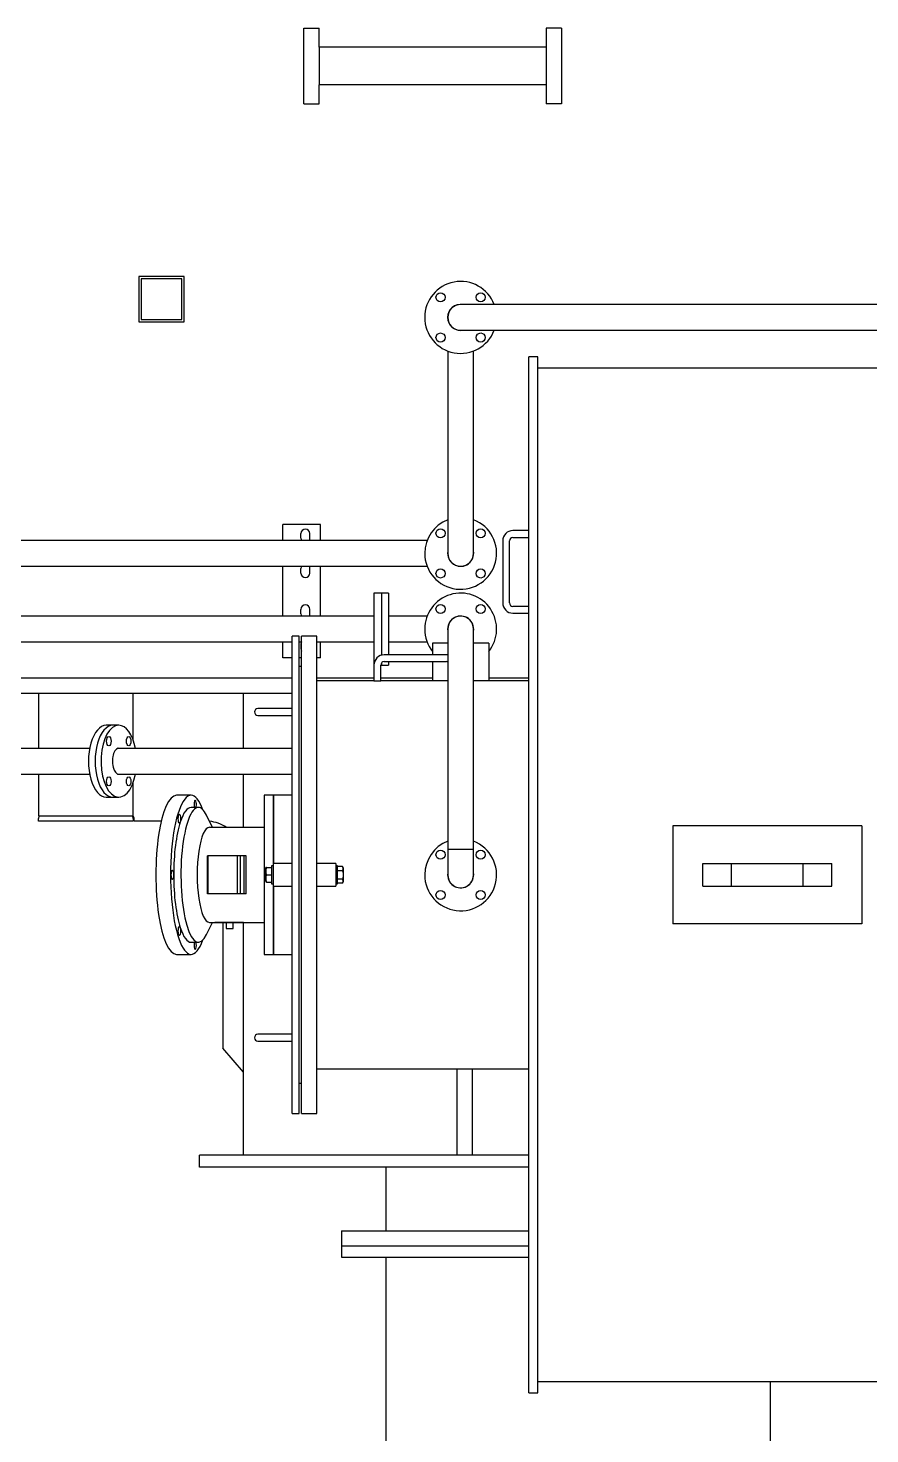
# Model space of a CAD drawing. Header units: millimetres. Extents: x 89978 to 501025, y -351975 to 837171.
# Drawn here: x 138777 to 139889, y -213824 to -211968 of the extents above; entities that cross this region are included whole.
import ezdxf

# ---------------------------------------------------------------- set-up
doc = ezdxf.new("R2010")
doc.units = ezdxf.units.MM
doc.header["$LTSCALE"] = 150
doc.layers.add('------00 Switch Gear_154kV', color=4, linetype='Continuous')

# ---------------------------------------------------------------- blocks, each defined once
blk = doc.blocks.new('X-1F-PLAN$0$top tr')
at = {"layer": '------00 Switch Gear_154kV', "linetype": 'Continuous'}
for p, q in [((322122, 116222.9), (322122, 116096.9)), ((322630, 115932.9), (322630, 116222.9)), ((322429, 116096.9), (321537.9, 116096.9)), ((322429, 116111.9), (322429, 114743.9)), ((322441, 116111.9), (322429, 116111.9)), ((322441, 116111.9), (322441, 114743.9)), ((322688.5, 115932.9), (322441, 115932.9)), ((322688.5, 115917.9), (322688.5, 115932.9)), ((322688.5, 115917.9), (322441, 115917.9)), ((322688.5, 115917.9), (322441, 115917.9)), ((322688.5, 115897.9), (322688.5, 115917.9)), ((322688.5, 115897.9), (322441, 115897.9)), ((322630, 115813.9), (322630, 115897.9)), ((322441, 115813.9), (322876, 115813.9)), ((322876, 115813.9), (322876, 115797.9)), ((322441, 115797.9), (322876, 115797.9)), ((322516, 115683.9), (322516, 115797.9)), ((322536, 115683.9), (322536, 115797.9)), ((322818, 115797.9), (322818, 115490.7)), ((322721, 115742.9), (322721, 115112.9)), ((322741, 115742.9), (322721, 115742.9)), ((322741, 115742.9), (322741, 115112.9)), ((322744.4, 115742.9), (322744.4, 115112.9)), ((322753.4, 115742.9), (322744.4, 115742.9)), ((322753.4, 115742.9), (322753.4, 115112.9)), ((322744.4, 115702.9), (322741, 115702.9)), ((322818, 115688.6), (322845.1, 115656.6)), ((322721, 115683.9), (322441, 115683.9)), ((322845.1, 115490.9), (322845.1, 115656.6)), ((322794.4, 115647.4), (322753.4, 115647.4)), ((322753.4, 115638.4), (322794.4, 115638.4)), ((322798.9, 115647.4), (322794.4, 115647.4)), ((322794.4, 115638.4), (322798.9, 115638.4)), ((322778.4, 115532.9), (322753.4, 115532.9)), ((322778.4, 115532.9), (322778.4, 115442.9)), ((322778.4, 115442.9), (322778.4, 115532.9)), ((322790.4, 115532.9), (322778.4, 115532.9)), ((322790.4, 115322.9), (322790.4, 115532.9)), ((322906.4, 115532.9), (322887, 115532.9)), ((322866.7, 115506.8), (322858.8, 115490.7)), ((322887, 115516.9), (322877.4, 115516.9)), ((322001, 115363), (322001, 115492.8)), ((322001, 115492.8), (322251, 115492.8)), ((322251, 115363), (322251, 115492.8)), ((322862.8, 115490.7), (322790.4, 115490.7)), ((322818, 115490.9), (322835.5, 115490.9)), ((322840.5, 115498.9), (322831.5, 115498.9)), ((322831.5, 115498.9), (322831.5, 115490.9)), ((322835.5, 115490.9), (322855.5, 115490.9)), ((322840.5, 115490.9), (322840.5, 115498.9)), ((322855.5, 115490.9), (322855.5, 115490.7)), ((322814.5, 115452.9), (322817.1, 115452.9)), ((322814.5, 115452.9), (322814.5, 115402.9)), ((322817.1, 115452.9), (322821.9, 115452.9)), ((322817.1, 115452.9), (322817.1, 115402.9)), ((322821.9, 115452.9), (322825.8, 115452.9)), ((322821.9, 115452.9), (322821.9, 115402.9)), ((322825.8, 115452.9), (322864.4, 115452.9)), ((322825.8, 115452.9), (322825.8, 115402.9)), ((322864.4, 115452.9), (322865.4, 115452.9)), ((322864.4, 115452.9), (322864.4, 115402.9)), ((322865.4, 115452.9), (322865.4, 115402.9)), ((322078.5, 115442.9), (322041, 115442.9)), ((322041, 115442.9), (322041, 115412.9)), ((322173.5, 115442.9), (322078.5, 115442.9)), ((322078.5, 115442.9), (322078.5, 115412.9)), ((322211, 115442.9), (322173.5, 115442.9)), ((322173.5, 115442.9), (322173.5, 115412.9)), ((322211, 115442.9), (322211, 115412.9)), ((322686.9, 115438.9), (322685.7, 115436.9)), ((322685.7, 115436.9), (322685.7, 115418.9)), ((322686.9, 115438.9), (322693.7, 115438.9)), ((322686.9, 115433.4), (322693.7, 115433.4)), ((322693.7, 115439.9), (322693.7, 115415.9)), ((322696, 115439.9), (322693.7, 115439.9)), ((322696, 115412.9), (322696, 115442.9)), ((322721, 115442.9), (322696, 115442.9)), ((322778.4, 115442.9), (322753.4, 115442.9)), ((322778.4, 115442.9), (322778.4, 115412.9)), ((322780.7, 115439.9), (322778.4, 115439.9)), ((322780.7, 115415.9), (322780.7, 115439.9)), ((322787.6, 115437.4), (322780.7, 115437.4)), ((322787.6, 115437.4), (322788.5, 115437.4)), ((322788.7, 115418.9), (322788.7, 115436.9)), ((322078.5, 115412.9), (322041, 115412.9)), ((322173.5, 115412.9), (322078.5, 115412.9)), ((322211, 115412.9), (322173.5, 115412.9)), ((322514, 115427.9), (322514, 115393.9)), ((322548, 115393.9), (322548, 115427.9)), ((322685.7, 115418.9), (322686.9, 115417)), ((322686.9, 115422.5), (322693.7, 115422.5)), ((322686.9, 115417), (322693.7, 115417)), ((322693.7, 115415.9), (322696, 115415.9)), ((322696, 115412.9), (322721, 115412.9)), ((322753.4, 115412.9), (322778.4, 115412.9)), ((322778.4, 115415.9), (322780.7, 115415.9)), ((322778.4, 115412.9), (322778.4, 115322.9)), ((322778.4, 115322.9), (322778.4, 115412.9)), ((322787.6, 115427.9), (322780.7, 115427.9)), ((322787.6, 115418.4), (322780.7, 115418.4)), ((322787.6, 115418.4), (322788.4, 115418.4)), ((322788.5, 115418.4), (322788.7, 115418.9)), ((322548, 115393.9), (322514, 115393.9)), ((322548, 115393.9), (322514, 115393.9)), ((322514, 115393.9), (322514, 115310.7)), ((322548, 115310.7), (322548, 115393.9)), ((322814.5, 115402.9), (322817.1, 115402.9)), ((322817.1, 115402.9), (322821.9, 115402.9)), ((322821.9, 115402.9), (322825.8, 115402.9)), ((322825.8, 115402.9), (322864.4, 115402.9)), ((322864.4, 115402.9), (322865.4, 115402.9)), ((322001, 115363), (322251, 115363)), ((322790.4, 115365.2), (322862.8, 115365.2)), ((322818, 115365.2), (322818, 115294.9)), ((322858.8, 115365.2), (322866.7, 115349.1)), ((322926.4, 115356.9), (322962.3, 115356.9)), ((322962.3, 115356.9), (322962.3, 115353.8)), ((322963.5, 115356.9), (323088.5, 115356.9)), ((322963.5, 115353.7), (322963.5, 115356.9)), ((323088.5, 115356.9), (323088.5, 115353.7)), ((322877.4, 115338.9), (322887, 115338.9)), ((323088.5, 115349.9), (322963.5, 115349.9)), ((322963.5, 115349.9), (322963.5, 115306.1)), ((323088.5, 115294.9), (323088.5, 115349.9)), ((322753.4, 115322.9), (322778.4, 115322.9)), ((322778.4, 115322.9), (322790.4, 115322.9)), ((322887, 115322.9), (322906.4, 115322.9)), ((322990.3, 115325.4), (322982.5, 115325.4)), ((322999, 115325.4), (322990.3, 115325.4)), ((322514, 115310.7), (322514, 115283.3)), ((322548, 115283.3), (322548, 115310.7)), ((322514, 115283.3), (322514, 115110)), ((322548, 115110), (322548, 115283.3)), ((322984, 115294.9), (322753.4, 115294.9)), ((323370.1, 115294.9), (323021, 115294.9)), ((322753.4, 115260.9), (322984, 115260.9)), ((322818, 115260.9), (322818, 115187.9)), ((322963.5, 115249.8), (322963.5, 115187.9)), ((323021, 115260.9), (323370.1, 115260.9)), ((323088.5, 115187.9), (323088.5, 115260.9)), ((322982.5, 115230.4), (322990.3, 115230.4)), ((322990.3, 115230.4), (322999, 115230.4)), ((322794.4, 115217.4), (322753.4, 115217.4)), ((322753.4, 115208.4), (322794.4, 115208.4)), ((322798.9, 115217.4), (322794.4, 115217.4)), ((322794.4, 115208.4), (322798.9, 115208.4)), ((323229, 115187.9), (322753.4, 115187.9)), ((322441, 115171.9), (322514, 115171.9)), ((322494, 115121.9), (322494, 115171.9)), ((322494, 115171.9), (322514, 115171.9)), ((322548, 115171.9), (322636.5, 115171.9)), ((322548, 115171.9), (322568, 115171.9)), ((322568, 115146.4), (322568, 115171.9)), ((322645.5, 115171.9), (322636.5, 115171.9)), ((322636.5, 115171.9), (322636.5, 115150.9)), ((322645.5, 115171.9), (322721, 115171.9)), ((322645.5, 115150.9), (322645.5, 115171.9)), ((322494, 115167.9), (322441, 115167.9)), ((322636.5, 115167.9), (322568, 115167.9)), ((322626.5, 115146.4), (322626.5, 115150.9)), ((322635.5, 115150.9), (322626.5, 115150.9)), ((322635.5, 115148.1), (322635.5, 115150.9)), ((322635.5, 115148.1), (322635.5, 115150.9)), ((322636.5, 115150.9), (322635.5, 115150.9)), ((322721, 115167.9), (322645.5, 115167.9)), ((322645.5, 115055.9), (322645.5, 115150.9)), ((322741, 115152.9), (322744.4, 115152.9)), ((323229, 115167.9), (322753.4, 115167.9)), ((322632, 115146.4), (322550, 115146.4)), ((322550, 115137.4), (322632, 115137.4)), ((322568, 115121.9), (322568, 115137.4)), ((322626.5, 115055.9), (322626.5, 115137.4)), ((322635.5, 115055.9), (322635.5, 115137.9)), ((322635.5, 115055.9), (322635.5, 115137.9)), ((322716, 115141.4), (322721, 115141.4)), ((322716, 115141.4), (322716, 115120.4)), ((322741, 115141.4), (322744.4, 115141.4)), ((322753.4, 115141.4), (322759, 115141.4)), ((322759, 115141.4), (322766, 115141.4)), ((322766, 115141.4), (322766, 115120.4)), ((322494, 115121.9), (322514, 115121.9)), ((322548, 115121.9), (322568, 115121.9)), ((322626.5, 115120.4), (322575.4, 115120.4)), ((322721, 115120.4), (322645.5, 115120.4)), ((322721, 115112.9), (322741, 115112.9)), ((322744.4, 115120.4), (322741, 115120.4)), ((322742, 115123.4), (322742, 115129.4)), ((322744.4, 115112.9), (322753.4, 115112.9)), ((323212, 115120.4), (322753.4, 115120.4)), ((322514, 115110), (322514, 115103.4)), ((322548, 115103.4), (322548, 115110)), ((322462, 115082.4), (322441, 115082.4)), ((322531, 115086.4), (322534, 115086.4)), ((322575.4, 115086.4), (322626.5, 115086.4)), ((322645.5, 115086.4), (323212, 115086.4)), ((322716, 115086.4), (322716, 115020.4)), ((322730, 115083.4), (322730, 115077.4)), ((322742, 115083.4), (322742, 115077.4)), ((322766, 115086.4), (322766, 115020.4)), ((322441, 115073.4), (322462, 115073.4)), ((322466.5, 115068.9), (322466.5, 114986.9)), ((322475.5, 114986.9), (322475.5, 115068.9)), ((322626.5, 115055.9), (322635.5, 115055.9)), ((322635.5, 115055.9), (322645.5, 115055.9)), ((322534, 115020.4), (322531, 115020.4)), ((323291.5, 115020.4), (322575.4, 115020.4)), ((322730, 115029.4), (322730, 115023.4)), ((322742, 115029.4), (322742, 115023.4)), ((322514, 115003.4), (322514, 114991.9)), ((322548, 114991.9), (322548, 115003.4)), ((322514, 114991.9), (322514, 114736.3)), ((322548, 114736.3), (322548, 114991.9)), ((322575.4, 114986.4), (323291.5, 114986.4)), ((322716, 114986.4), (322716, 114965.4)), ((322730, 114983.4), (322730, 114977.4)), ((322742, 114983.4), (322742, 114977.4)), ((322766, 114986.4), (322766, 114965.4)), ((322462, 114982.4), (322441, 114982.4)), ((322441, 114973.4), (322462, 114973.4)), ((322716, 114965.4), (322759, 114965.4)), ((322759, 114965.4), (322766, 114965.4)), ((321386, 114758.9), (322429, 114758.9)), ((322429, 114743.9), (322441, 114743.9)), ((322497, 114708.9), (321926, 114708.9)), ((322531, 114708.9), (322497, 114708.9)), ((322548, 114691.9), (322548, 114694.9)), ((322956, 114697.9), (322896, 114697.9)), ((322896, 114697.9), (322896, 114637.9)), ((322899.2, 114694.7), (322899.2, 114641.1)), ((322952.8, 114694.7), (322899.2, 114694.7)), ((322952.8, 114641.1), (322952.8, 114694.7)), ((322956, 114637.9), (322956, 114697.9)), ((321485, 114674.9), (322497, 114674.9)), ((322497, 114674.9), (322531, 114674.9)), ((322896, 114637.9), (322956, 114637.9)), ((322899.2, 114641.1), (322952.8, 114641.1)), ((322398, 114409.9), (322418, 114409.9)), ((322398, 114309.9), (322398, 114409.9)), ((322418, 114384.9), (322418, 114409.9)), ((322718, 114409.9), (322718, 114384.9)), ((322738, 114409.9), (322718, 114409.9)), ((322738, 114409.9), (322738, 114309.9)), ((322418, 114384.9), (322455.4, 114384.9)), ((322418, 114334.9), (322418, 114384.9)), ((322455.4, 114384.9), (322680.7, 114384.9)), ((322680.7, 114384.9), (322718, 114384.9)), ((322718, 114334.9), (322718, 114384.9)), ((322418, 114334.9), (322455.4, 114334.9)), ((322418, 114309.9), (322418, 114334.9)), ((322455.4, 114334.9), (322680.7, 114334.9)), ((322680.7, 114334.9), (322718, 114334.9)), ((322718, 114334.9), (322718, 114309.9)), ((322398, 114309.9), (322418, 114309.9)), ((322738, 114309.9), (322718, 114309.9))]:
    blk.add_line(p, q, dxfattribs=at)
for centre in [(322504.5, 115454.5), (322557.6, 115454.5), (322504.5, 115401.4), (322557.6, 115401.4), (322504.5, 115076.9), (322557.6, 115076.9), (322504.5, 115030), (322557.6, 115030), (322504.5, 114976.9), (322557.6, 114976.9), (322504.5, 114718.5), (322557.6, 114718.5), (322504.5, 114665.4), (322557.6, 114665.4)]:
    blk.add_circle(centre, 6, dxfattribs=at)
for centre, radius, start, end in [((322798.9, 115642.9), 4.5, 0, 90), ((322798.9, 115642.9), 4.5, 270, 0), ((322531, 115427.9), 47.5, 0, 249.029), ((322531, 115427.9), 17.2, 0, 189.7665), ((322531, 115427.9), 17, 0, 180), ((322531, 115427.9), 17, 0, 180), ((322691, 115436.2), 4.91, 146.0412, 213.9588), ((322774.6, 115432.7), 13.8, 339.9158, 20.0842), ((322531, 115427.9), 47.5, 290.971, 0), ((322531, 115427.9), 17.2, 350.2335, 0), ((322691, 115419.7), 4.91, 146.0412, 213.9588), ((322774.6, 115423.2), 13.8, 339.9158, 20.0842), ((322868, 115406.9), 50, 236.6892, 263.8343), ((322968.3, 115353.8), 6, 180, 219.8429), ((322969.5, 115353.7), 6, 180, 218.7589), ((323082.5, 115353.7), 6, 321.2411, 0), ((322798.9, 115212.9), 4.5, 0, 90), ((322798.9, 115212.9), 4.5, 270, 0), ((322632, 115150.9), 4.5, 270, 0), ((322632, 115150.9), 13.5, 270, 0), ((322531, 115103.4), 47.5, 141.1643, 0), ((322550, 115150.9), 4.5, 243.6122, 270), ((322550, 115150.9), 13.5, 261.4804, 270), ((322531, 115103.4), 47.5, 0, 38.8357), ((322736, 115129.4), 6, 0, 33.5573), ((322736, 115123.4), 6, 330, 0), ((322531, 115103.4), 17.2, 170.2335, 0), ((322531, 115103.4), 17, 180, 0), ((322531, 115103.4), 17.2, 0, 9.7665), ((322462, 115068.9), 13.5, 0, 90), ((322736, 115083.4), 6, 150, 180), ((322736, 115077.4), 6, 180, 0), ((322736, 115083.4), 6, 0, 30), ((322462, 115068.9), 4.5, 0, 90), ((322531, 115003.4), 47.5, 0, 249.029), ((322531, 115003.4), 17.2, 0, 189.7665), ((322531, 115003.4), 17, 0, 180), ((322736, 115029.4), 6, 0, 180), ((322736, 115023.4), 6, 180, 210), ((322736, 115023.4), 6, 330, 0), ((322531, 115003.4), 47.5, 290.971, 0), ((322531, 115003.4), 17.2, 350.2335, 0), ((322462, 114986.9), 4.5, 270, 0), ((322462, 114986.9), 13.5, 270, 0), ((322736, 114983.4), 6, 150, 180), ((322736, 114983.4), 6, 0, 30), ((322736, 114977.4), 6, 180, 0), ((322531, 114691.9), 47.5, 0, 159.029), ((322531, 114691.9), 17.2, 0, 99.7665), ((322531, 114691.9), 17, 0, 90), ((322531, 114691.9), 47.5, 200.971, 0), ((322531, 114691.9), 17.2, 260.2335, 0), ((322531, 114691.9), 17, 270, 0)]:
    blk.add_arc(centre, radius, start, end, dxfattribs=at)
for centre, major_axis, ratio, start_param, end_param in [((322887, 115427.9), (0, -105), 0.258819, 0, 3.752696), ((322877.4, 115427.9), (0, -89), 0.258819, 0, 3.624213), ((322881.6, 115520.6), (0, -6), 0.258819, 0.923508, 5.359677), ((322906.4, 115427.9), (0, -105), 0.258819, 0, 3.141593), ((322887, 115427.9), (0, -89), 0.258819, 2.468394, 3.141593), ((322862.8, 115427.9), (0, -62.8), 0.258819, 0, 3.141593), ((322887, 115427.9), (0, 89), 0.258819, 4.712389, 5.609987), ((322887, 115427.9), (0, -89), 0.258819, 0.673198, 1.570796), ((322887, 115427.9), (0, 89), 0.258819, 3.141593, 3.814791), ((322877.4, 115427.9), (0, -89), 0.258819, 5.800565, 6.283185), ((322887, 115427.9), (0, -105), 0.258819, 5.672082, 6.283185), ((322881.6, 115335.3), (0, -6), 0.258819, 4.065101, 6.283185), ((322881.6, 115335.3), (0, -6), 0.258819, 0, 2.218084), ((322982.5, 115277.9), (0, -47.5), 0.495465, 0, 4.346377), ((322990.3, 115277.9), (0, -47.5), 0.495465, 0, 3.141593), ((322990.3, 115277.9), (0, -47.5), 0.495465, 0, 3.141593), ((322999, 115277.9), (0, -47.5), 0.495465, 0, 3.141593), ((322982.5, 115277.9), (0, 17.2), 0.495465, 2.971135, 6.283185), ((322982.5, 115277.9), (0, 17.2), 0.495465, 0, 0.170458), ((322982.5, 115277.9), (0, -47.5), 0.495465, 5.078401, 6.283185)]:
    blk.add_ellipse(centre, major_axis=major_axis, ratio=ratio, start_param=start_param, end_param=end_param, dxfattribs=at)
for centre, ratio in [((322902.4, 115502.2), 0.258819), ((322911.6, 115427.9), 0.258819), ((322902.4, 115353.7), 0.258819), ((322969.4, 115304.5), 0.495465), ((322995.7, 115304.5), 0.495465), ((322969.4, 115251.4), 0.495465), ((322995.7, 115251.4), 0.495465)]:
    blk.add_ellipse(centre, major_axis=(0, -6), ratio=ratio, dxfattribs=at)
blk.add_open_spline([(322686.9, 115422.5), (322686.6, 115423.4), (322686.4, 115424.2), (322686.2, 115425.6), (322686.1, 115426.1), (322686.1, 115427), (322686, 115427.5), (322686, 115428.9), (322686.1, 115429.8), (322686.4, 115431.6), (322686.6, 115432.5), (322686.9, 115433.4)], degree=3, knots=[0, 0, 0, 0, 0.25, 0.25, 0.375, 0.375, 0.5, 0.5, 0.75, 0.75, 1, 1, 1, 1], dxfattribs=at)

msp = doc.modelspace()

# ---------------------------------------------------------------- block references
at = {"layer": '------00 Switch Gear_154kV', "color": 4, "rotation": 180}
msp.add_blockref('X-1F-PLAN$0$top tr', (461879.1, -97658.1), dxfattribs=at)

doc.saveas('drawing.dxf')
